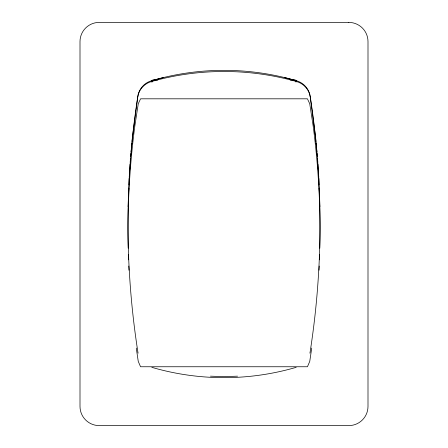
<?xml version="1.0" encoding="UTF-8"?>
<svg xmlns="http://www.w3.org/2000/svg" width="448" height="448" viewBox="0 0 448 448"><rect width="100%" height="100%" fill="white"/><g stroke="black" fill="none" stroke-linecap="round" stroke-linejoin="round"><path stroke-width="0.67" d="M128.19 206.786L128.369 199.45M319.799 248.226C320.712 207.542 318.5 166.802 313.225 126.454L309.747 103.79L307.44 98.812L140.56 98.812L138.253 103.79L134.775 126.454C129.494 166.802 127.288 207.542 128.201 248.226M128.929 184.901L129.153 178.394M128.85 188.395L128.638 195.25M128.246 206.718L128.47 200.357M128.52 195.49L128.8 188.188M319.043 270.189L319.206 266.039M319.441 259.823L319.654 254.346M129.237 177.027L129.595 171.562M129.685 170.212L130.077 164.209M130.206 162.204L130.424 158.872M130.614 156.783L130.934 153.311M131.062 151.917L131.886 142.912M132.014 141.534L132.328 138.096M132.406 137.424L137.766 96.97C138.74 89.55 144.614 83.261 151.833 81.458A252.633 238.874 0 0 1 211.814 71.77A300.776 284.39 0 0 1 236.186 71.77A252.633 238.874 0 0 1 296.167 81.458C303.386 83.255 309.26 89.55 310.234 96.97L315.594 137.424M311.73 348.085L309.747 361.396L307.44 366.755L140.56 366.755L138.253 361.396L136.27 348.085M163.61 77.521L151.833 80.657A19.202 19.202 0 0 0 137.766 96.695A832.384 832.384 0 0 0 137.766 351.305A19.202 19.202 0 0 0 138.102 353.158M152.572 80.002L157.774 80.002M290.226 80.002L295.428 80.002M284.39 77.521L295.999 80.606A19.202 19.202 0 0 1 310.24 96.695A832.384 832.384 0 0 1 310.234 351.305A19.202 19.202 0 0 1 309.898 353.158M315.672 138.096L315.986 141.534M316.114 142.912L316.938 151.917M317.066 153.311L317.386 156.783M317.576 158.872L317.794 162.204M317.923 164.209L318.315 170.212M318.405 171.562L318.763 177.027M318.847 178.394L319.071 184.901M128.346 254.346L128.559 259.823M319.2 188.188L319.48 195.49M319.631 199.45L319.81 206.786M128.794 266.039L128.957 270.189M319.53 200.357L319.754 206.718M319.362 195.25L319.15 188.395M151.844 81.99L151.833 80.657A257.746 257.746 0 0 1 296.167 80.657M295.999 80.606L295.999 82.096M152.001 80.696L152.001 82.096M296.167 367.343A257.746 257.746 0 0 1 151.833 367.343M210.459 376.152A252.633 251.67 0 0 0 211.814 376.219A300.776 299.634 0 0 0 236.186 376.219A252.633 251.67 0 0 0 237.541 376.152M348.802 22.4L99.198 22.4A19.202 19.202 0 0 0 80.002 41.602L80.002 406.398A19.202 19.202 0 0 0 99.198 425.6L348.802 425.6A19.202 19.202 0 0 0 367.998 406.398L367.998 41.602A19.202 19.202 0 0 0 348.802 22.4"/></g></svg>
